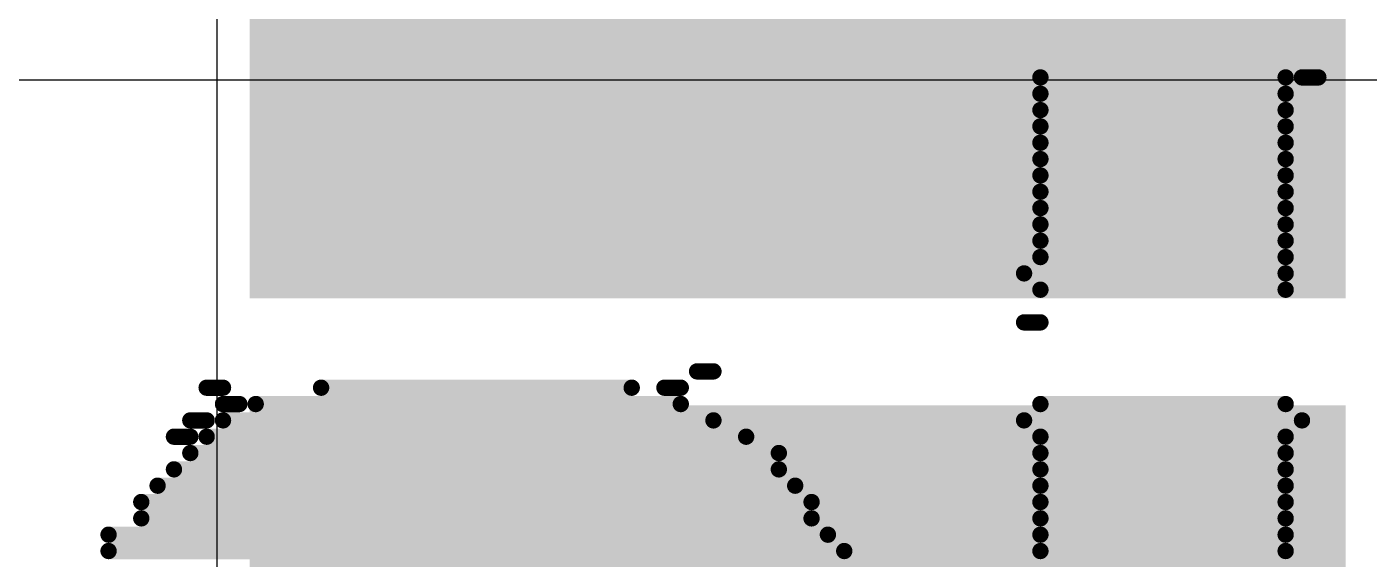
# Model space of a CAD drawing. Header units: inches. Extents: x -5 to 247, y -53 to 67.
# Drawn here: x 22.413 to 24.499, y -19.673 to -18.846 of the extents above; entities that cross this region are included whole.
import ezdxf

# ---------------------------------------------------------------- set-up
doc = ezdxf.new("R2010")
doc.units = ezdxf.units.IN
for name, color, linetype in [('Bottom Layer', 5, 'Continuous'), ('Bottom Overlay', 54, 'Continuous'), ('Top Layer', 1, 'Continuous'), ('Top Paste', 8, 'Continuous'), ('Top Solder', 216, 'Continuous')]:
    doc.layers.add(name, color=color, linetype=linetype)

# ---------------------------------------------------------------- blocks, each defined once
blk = doc.blocks.new('38_SMD_M______72')
at = {"layer": 'Top Layer'}
for points in [[(-1.08, -9.63), (-1.08, -8.13), (-0.18, -8.13), (-0.18, -9.63)], [(0.19, -9.63), (0.19, -8.13), (1.09, -8.13), (1.09, -9.63)]]:
    blk.add_hatch(color=1, dxfattribs=at).paths.add_polyline_path(points)
at = {"layer": 'Top Paste'}
for points in [[(-1.08, -9.63), (-1.08, -8.13), (-0.18, -8.13), (-0.18, -9.63)], [(0.19, -9.63), (0.19, -8.13), (1.09, -8.13), (1.09, -9.63)]]:
    blk.add_hatch(color=8, dxfattribs=at).paths.add_polyline_path(points)
at = {"layer": 'Top Solder'}
for points in [[(-1.1816, -9.7316), (-1.1816, -8.0284), (-0.0784, -8.0284), (-0.0784, -9.7316)], [(0.0884, -9.7316), (0.0884, -8.0284), (1.1916, -8.0284), (1.1916, -9.7316)]]:
    blk.add_hatch(color=216, dxfattribs=at).paths.add_polyline_path(points)

msp = doc.modelspace()

# ---------------------------------------------------------------- linework, layer by layer
at = {"layer": 'Bottom Layer'}
msp.add_line((20.8785, -18.928), (27.3733, -18.928), dxfattribs=at)
at = {"layer": 'Bottom Overlay'}
for points in [[(23.9879, -18.9242, 0.0254, 0.0254, 0), (24.3689, -18.9242, 0.0254, 0.0254, 0)], [(24.3943, -18.9242, 0.0254, 0.0254, 0), (24.4197, -18.9242, 0.0254, 0.0254, 0)], [(23.9879, -18.9496, 0.0254, 0.0254, 0), (24.3689, -18.9496, 0.0254, 0.0254, 0)], [(23.9879, -18.975, 0.0254, 0.0254, 0), (24.3689, -18.975, 0.0254, 0.0254, 0)], [(23.9879, -19.0004, 0.0254, 0.0254, 0), (24.3689, -19.0004, 0.0254, 0.0254, 0)], [(23.9879, -19.0258, 0.0254, 0.0254, 0), (24.3689, -19.0258, 0.0254, 0.0254, 0)], [(23.9879, -19.0512, 0.0254, 0.0254, 0), (24.3689, -19.0512, 0.0254, 0.0254, 0)], [(23.9879, -19.0766, 0.0254, 0.0254, 0), (24.3689, -19.0766, 0.0254, 0.0254, 0)], [(23.9879, -19.102, 0.0254, 0.0254, 0), (24.3689, -19.102, 0.0254, 0.0254, 0)], [(23.9879, -19.1274, 0.0254, 0.0254, 0), (24.3689, -19.1274, 0.0254, 0.0254, 0)], [(23.9879, -19.1528, 0.0254, 0.0254, 0), (24.3689, -19.1528, 0.0254, 0.0254, 0)], [(23.9879, -19.1782, 0.0254, 0.0254, 0), (24.3689, -19.1782, 0.0254, 0.0254, 0)], [(23.9879, -19.2036, 0.0254, 0.0254, 0), (24.3689, -19.2036, 0.0254, 0.0254, 0)], [(23.9625, -19.229, 0.0254, 0.0254, 0), (24.3689, -19.229, 0.0254, 0.0254, 0)], [(23.9879, -19.2544, 0.0254, 0.0254, 0), (24.3689, -19.2544, 0.0254, 0.0254, 0)], [(23.9625, -19.3052, 0.0254, 0.0254, 0), (23.9879, -19.3052, 0.0254, 0.0254, 0)], [(23.4545, -19.3814, 0.0254, 0.0254, 0), (23.4799, -19.3814, 0.0254, 0.0254, 0)], [(22.6925, -19.4068, 0.0254, 0.0254, 0), (22.7179, -19.4068, 0.0254, 0.0254, 0)], [(22.8703, -19.4068, 0.0254, 0.0254, 0), (23.3529, -19.4068, 0.0254, 0.0254, 0)], [(23.4037, -19.4068, 0.0254, 0.0254, 0), (23.4291, -19.4068, 0.0254, 0.0254, 0)], [(22.7179, -19.4322, 0.0254, 0.0254, 0), (22.7433, -19.4322, 0.0254, 0.0254, 0)], [(22.7687, -19.4322, 0.0254, 0.0254, 0), (23.4291, -19.4322, 0.0254, 0.0254, 0)], [(23.9879, -19.4322, 0.0254, 0.0254, 0), (24.3689, -19.4322, 0.0254, 0.0254, 0)], [(22.6671, -19.4576, 0.0254, 0.0254, 0), (22.6925, -19.4576, 0.0254, 0.0254, 0)], [(22.7179, -19.4576, 0.0254, 0.0254, 0), (23.4799, -19.4576, 0.0254, 0.0254, 0)], [(23.9625, -19.4576, 0.0254, 0.0254, 0), (24.3943, -19.4576, 0.0254, 0.0254, 0)], [(22.6417, -19.483, 0.0254, 0.0254, 0), (22.6671, -19.483, 0.0254, 0.0254, 0)], [(22.6925, -19.483, 0.0254, 0.0254, 0), (23.5307, -19.483, 0.0254, 0.0254, 0)], [(23.9879, -19.483, 0.0254, 0.0254, 0), (24.3689, -19.483, 0.0254, 0.0254, 0)], [(22.6671, -19.5084, 0.0254, 0.0254, 0), (23.5815, -19.5084, 0.0254, 0.0254, 0)], [(23.9879, -19.5084, 0.0254, 0.0254, 0), (24.3689, -19.5084, 0.0254, 0.0254, 0)], [(22.6417, -19.5338, 0.0254, 0.0254, 0), (23.5815, -19.5338, 0.0254, 0.0254, 0)], [(23.9879, -19.5338, 0.0254, 0.0254, 0), (24.3689, -19.5338, 0.0254, 0.0254, 0)], [(22.6163, -19.5592, 0.0254, 0.0254, 0), (23.6069, -19.5592, 0.0254, 0.0254, 0)], [(23.9879, -19.5592, 0.0254, 0.0254, 0), (24.3689, -19.5592, 0.0254, 0.0254, 0)], [(22.5909, -19.5846, 0.0254, 0.0254, 0), (23.6323, -19.5846, 0.0254, 0.0254, 0)], [(23.9879, -19.5846, 0.0254, 0.0254, 0), (24.3689, -19.5846, 0.0254, 0.0254, 0)], [(22.5909, -19.61, 0.0254, 0.0254, 0), (23.6323, -19.61, 0.0254, 0.0254, 0)], [(23.9879, -19.61, 0.0254, 0.0254, 0), (24.3689, -19.61, 0.0254, 0.0254, 0)], [(22.5401, -19.6354, 0.0254, 0.0254, 0), (23.6577, -19.6354, 0.0254, 0.0254, 0)], [(23.9879, -19.6354, 0.0254, 0.0254, 0), (24.3689, -19.6354, 0.0254, 0.0254, 0)], [(22.5401, -19.6608, 0.0254, 0.0254, 0), (23.6831, -19.6608, 0.0254, 0.0254, 0)], [(23.9879, -19.6608, 0.0254, 0.0254, 0), (24.3689, -19.6608, 0.0254, 0.0254, 0)]]:
    msp.add_lwpolyline(points, format="xyseb", dxfattribs=at)
for points in [[(23.9815, -18.9242, 0.0127, 0.0127, 1), (23.9942, -18.9242, 0.0127, 0.0127, 1)], [(24.3625, -18.9242, 0.0127, 0.0127, 1), (24.3752, -18.9242, 0.0127, 0.0127, 1)], [(24.3879, -18.9242, 0.0127, 0.0127, 1), (24.4006, -18.9242, 0.0127, 0.0127, 1)], [(24.4133, -18.9242, 0.0127, 0.0127, 1), (24.426, -18.9242, 0.0127, 0.0127, 1)], [(23.9815, -18.9496, 0.0127, 0.0127, 1), (23.9942, -18.9496, 0.0127, 0.0127, 1)], [(24.3625, -18.9496, 0.0127, 0.0127, 1), (24.3752, -18.9496, 0.0127, 0.0127, 1)], [(23.9815, -18.975, 0.0127, 0.0127, 1), (23.9942, -18.975, 0.0127, 0.0127, 1)], [(24.3625, -18.975, 0.0127, 0.0127, 1), (24.3752, -18.975, 0.0127, 0.0127, 1)], [(23.9815, -19.0004, 0.0127, 0.0127, 1), (23.9942, -19.0004, 0.0127, 0.0127, 1)], [(24.3625, -19.0004, 0.0127, 0.0127, 1), (24.3752, -19.0004, 0.0127, 0.0127, 1)], [(23.9815, -19.0258, 0.0127, 0.0127, 1), (23.9942, -19.0258, 0.0127, 0.0127, 1)], [(24.3625, -19.0258, 0.0127, 0.0127, 1), (24.3752, -19.0258, 0.0127, 0.0127, 1)], [(23.9815, -19.0512, 0.0127, 0.0127, 1), (23.9942, -19.0512, 0.0127, 0.0127, 1)], [(24.3625, -19.0512, 0.0127, 0.0127, 1), (24.3752, -19.0512, 0.0127, 0.0127, 1)], [(23.9815, -19.0766, 0.0127, 0.0127, 1), (23.9942, -19.0766, 0.0127, 0.0127, 1)], [(24.3625, -19.0766, 0.0127, 0.0127, 1), (24.3752, -19.0766, 0.0127, 0.0127, 1)], [(23.9815, -19.102, 0.0127, 0.0127, 1), (23.9942, -19.102, 0.0127, 0.0127, 1)], [(24.3625, -19.102, 0.0127, 0.0127, 1), (24.3752, -19.102, 0.0127, 0.0127, 1)], [(23.9815, -19.1274, 0.0127, 0.0127, 1), (23.9942, -19.1274, 0.0127, 0.0127, 1)], [(24.3625, -19.1274, 0.0127, 0.0127, 1), (24.3752, -19.1274, 0.0127, 0.0127, 1)], [(23.9815, -19.1528, 0.0127, 0.0127, 1), (23.9942, -19.1528, 0.0127, 0.0127, 1)], [(24.3625, -19.1528, 0.0127, 0.0127, 1), (24.3752, -19.1528, 0.0127, 0.0127, 1)], [(23.9815, -19.1782, 0.0127, 0.0127, 1), (23.9942, -19.1782, 0.0127, 0.0127, 1)], [(24.3625, -19.1782, 0.0127, 0.0127, 1), (24.3752, -19.1782, 0.0127, 0.0127, 1)], [(23.9815, -19.2036, 0.0127, 0.0127, 1), (23.9942, -19.2036, 0.0127, 0.0127, 1)], [(24.3625, -19.2036, 0.0127, 0.0127, 1), (24.3752, -19.2036, 0.0127, 0.0127, 1)], [(23.9561, -19.229, 0.0127, 0.0127, 1), (23.9688, -19.229, 0.0127, 0.0127, 1)], [(24.3625, -19.229, 0.0127, 0.0127, 1), (24.3752, -19.229, 0.0127, 0.0127, 1)], [(23.9815, -19.2544, 0.0127, 0.0127, 1), (23.9942, -19.2544, 0.0127, 0.0127, 1)], [(24.3625, -19.2544, 0.0127, 0.0127, 1), (24.3752, -19.2544, 0.0127, 0.0127, 1)], [(23.9561, -19.3052, 0.0127, 0.0127, 1), (23.9688, -19.3052, 0.0127, 0.0127, 1)], [(23.9815, -19.3052, 0.0127, 0.0127, 1), (23.9942, -19.3052, 0.0127, 0.0127, 1)], [(23.4481, -19.3814, 0.0127, 0.0127, 1), (23.4608, -19.3814, 0.0127, 0.0127, 1)], [(23.4735, -19.3814, 0.0127, 0.0127, 1), (23.4862, -19.3814, 0.0127, 0.0127, 1)], [(22.6861, -19.4068, 0.0127, 0.0127, 1), (22.6988, -19.4068, 0.0127, 0.0127, 1)], [(22.7115, -19.4068, 0.0127, 0.0127, 1), (22.7242, -19.4068, 0.0127, 0.0127, 1)], [(22.8639, -19.4068, 0.0127, 0.0127, 1), (22.8766, -19.4068, 0.0127, 0.0127, 1)], [(23.3465, -19.4068, 0.0127, 0.0127, 1), (23.3592, -19.4068, 0.0127, 0.0127, 1)], [(23.3973, -19.4068, 0.0127, 0.0127, 1), (23.41, -19.4068, 0.0127, 0.0127, 1)], [(23.4227, -19.4068, 0.0127, 0.0127, 1), (23.4354, -19.4068, 0.0127, 0.0127, 1)], [(22.7115, -19.4322, 0.0127, 0.0127, 1), (22.7242, -19.4322, 0.0127, 0.0127, 1)], [(22.7369, -19.4322, 0.0127, 0.0127, 1), (22.7496, -19.4322, 0.0127, 0.0127, 1)], [(22.7623, -19.4322, 0.0127, 0.0127, 1), (22.775, -19.4322, 0.0127, 0.0127, 1)], [(23.4227, -19.4322, 0.0127, 0.0127, 1), (23.4354, -19.4322, 0.0127, 0.0127, 1)], [(23.9815, -19.4322, 0.0127, 0.0127, 1), (23.9942, -19.4322, 0.0127, 0.0127, 1)], [(24.3625, -19.4322, 0.0127, 0.0127, 1), (24.3752, -19.4322, 0.0127, 0.0127, 1)], [(22.6607, -19.4576, 0.0127, 0.0127, 1), (22.6734, -19.4576, 0.0127, 0.0127, 1)], [(22.6861, -19.4576, 0.0127, 0.0127, 1), (22.6988, -19.4576, 0.0127, 0.0127, 1)], [(22.7115, -19.4576, 0.0127, 0.0127, 1), (22.7242, -19.4576, 0.0127, 0.0127, 1)], [(23.4735, -19.4576, 0.0127, 0.0127, 1), (23.4862, -19.4576, 0.0127, 0.0127, 1)], [(23.9561, -19.4576, 0.0127, 0.0127, 1), (23.9688, -19.4576, 0.0127, 0.0127, 1)], [(24.3879, -19.4576, 0.0127, 0.0127, 1), (24.4006, -19.4576, 0.0127, 0.0127, 1)], [(22.6353, -19.483, 0.0127, 0.0127, 1), (22.648, -19.483, 0.0127, 0.0127, 1)], [(22.6607, -19.483, 0.0127, 0.0127, 1), (22.6734, -19.483, 0.0127, 0.0127, 1)], [(22.6861, -19.483, 0.0127, 0.0127, 1), (22.6988, -19.483, 0.0127, 0.0127, 1)], [(23.5243, -19.483, 0.0127, 0.0127, 1), (23.537, -19.483, 0.0127, 0.0127, 1)], [(23.9815, -19.483, 0.0127, 0.0127, 1), (23.9942, -19.483, 0.0127, 0.0127, 1)], [(24.3625, -19.483, 0.0127, 0.0127, 1), (24.3752, -19.483, 0.0127, 0.0127, 1)], [(22.6607, -19.5084, 0.0127, 0.0127, 1), (22.6734, -19.5084, 0.0127, 0.0127, 1)], [(23.5751, -19.5084, 0.0127, 0.0127, 1), (23.5878, -19.5084, 0.0127, 0.0127, 1)], [(23.9815, -19.5084, 0.0127, 0.0127, 1), (23.9942, -19.5084, 0.0127, 0.0127, 1)], [(24.3625, -19.5084, 0.0127, 0.0127, 1), (24.3752, -19.5084, 0.0127, 0.0127, 1)], [(22.6353, -19.5338, 0.0127, 0.0127, 1), (22.648, -19.5338, 0.0127, 0.0127, 1)], [(23.5751, -19.5338, 0.0127, 0.0127, 1), (23.5878, -19.5338, 0.0127, 0.0127, 1)], [(23.9815, -19.5338, 0.0127, 0.0127, 1), (23.9942, -19.5338, 0.0127, 0.0127, 1)], [(24.3625, -19.5338, 0.0127, 0.0127, 1), (24.3752, -19.5338, 0.0127, 0.0127, 1)], [(22.6099, -19.5592, 0.0127, 0.0127, 1), (22.6226, -19.5592, 0.0127, 0.0127, 1)], [(23.6005, -19.5592, 0.0127, 0.0127, 1), (23.6132, -19.5592, 0.0127, 0.0127, 1)], [(23.9815, -19.5592, 0.0127, 0.0127, 1), (23.9942, -19.5592, 0.0127, 0.0127, 1)], [(24.3625, -19.5592, 0.0127, 0.0127, 1), (24.3752, -19.5592, 0.0127, 0.0127, 1)], [(22.5845, -19.5846, 0.0127, 0.0127, 1), (22.5972, -19.5846, 0.0127, 0.0127, 1)], [(23.6259, -19.5846, 0.0127, 0.0127, 1), (23.6386, -19.5846, 0.0127, 0.0127, 1)], [(23.9815, -19.5846, 0.0127, 0.0127, 1), (23.9942, -19.5846, 0.0127, 0.0127, 1)], [(24.3625, -19.5846, 0.0127, 0.0127, 1), (24.3752, -19.5846, 0.0127, 0.0127, 1)], [(22.5845, -19.61, 0.0127, 0.0127, 1), (22.5972, -19.61, 0.0127, 0.0127, 1)], [(23.6259, -19.61, 0.0127, 0.0127, 1), (23.6386, -19.61, 0.0127, 0.0127, 1)], [(23.9815, -19.61, 0.0127, 0.0127, 1), (23.9942, -19.61, 0.0127, 0.0127, 1)], [(24.3625, -19.61, 0.0127, 0.0127, 1), (24.3752, -19.61, 0.0127, 0.0127, 1)], [(22.5337, -19.6354, 0.0127, 0.0127, 1), (22.5464, -19.6354, 0.0127, 0.0127, 1)], [(23.6513, -19.6354, 0.0127, 0.0127, 1), (23.664, -19.6354, 0.0127, 0.0127, 1)], [(23.9815, -19.6354, 0.0127, 0.0127, 1), (23.9942, -19.6354, 0.0127, 0.0127, 1)], [(24.3625, -19.6354, 0.0127, 0.0127, 1), (24.3752, -19.6354, 0.0127, 0.0127, 1)], [(22.5337, -19.6608, 0.0127, 0.0127, 1), (22.5464, -19.6608, 0.0127, 0.0127, 1)], [(23.6767, -19.6608, 0.0127, 0.0127, 1), (23.6894, -19.6608, 0.0127, 0.0127, 1)], [(23.9815, -19.6608, 0.0127, 0.0127, 1), (23.9942, -19.6608, 0.0127, 0.0127, 1)], [(24.3625, -19.6608, 0.0127, 0.0127, 1), (24.3752, -19.6608, 0.0127, 0.0127, 1)]]:
    msp.add_lwpolyline(points, format="xyseb", close=True, dxfattribs=at)
at = {"layer": 'Top Layer'}
for p, q in [((22.7083, -18.491), (22.7083, -19.2058)), ((22.7083, -19.2058), (22.7083, -19.3184)), ((22.7083, -19.3184), (22.7083, -19.4962)), ((22.7083, -19.4962), (22.7083, -20.4758))]:
    msp.add_line(p, q, dxfattribs=at)

# ---------------------------------------------------------------- block references
at = {"rotation": 90}
msp.add_blockref('38_SMD_M______72', (14.7307, -19.356), dxfattribs=at)

doc.saveas('drawing.dxf')
